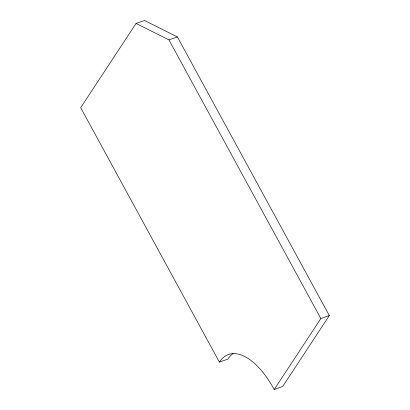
<?xml version="1.0" encoding="UTF-8"?>
<svg xmlns="http://www.w3.org/2000/svg" width="410" height="410" viewBox="0 0 410 410"><rect width="100%" height="100%" fill="white"/><g stroke="black" fill="none" stroke-linecap="round" stroke-linejoin="round"><path stroke-width="0.61" d="M136.053 23.462L80.683 107.686L219.386 362.086A72.221 33.446 70.7 0 1 274.208 389.5L282.669 386.538L329.317 315.577L177.402 36.946L144.51 20.5L136.053 23.462L168.946 39.908L320.861 318.539L274.208 389.5M168.946 39.908L177.402 36.946M320.861 318.539L329.317 315.577M219.386 362.086L227.842 359.129A72.221 33.446 70.7 0 1 233.193 353.492"/></g></svg>
